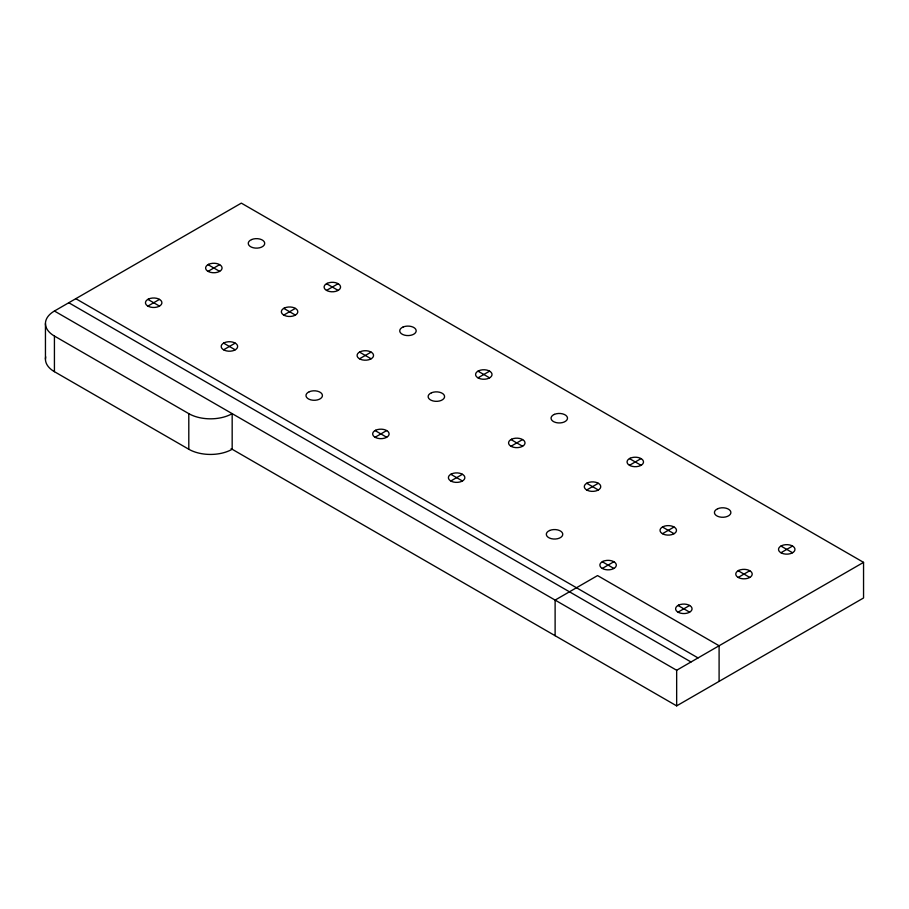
<?xml version="1.0" encoding="UTF-8"?>
<svg xmlns="http://www.w3.org/2000/svg" width="909" height="909" viewBox="0 0 909 909"><rect width="100%" height="100%" fill="white"/><g stroke="black" fill="none" stroke-linecap="round" stroke-linejoin="round"><path stroke-width="1.36" d="M54.426 336.057L188.799 413.64A30.667 17.703 0 0 0 232.17 413.64L232.17 449.251A30.667 17.703 0 0 1 188.799 449.251L54.426 371.679L54.426 336.057A30.667 17.703 0 0 1 54.426 311.026L241.328 203.127L863.55 562.364L863.55 597.974L676.66 705.873L231.136 448.66M147.917 306.072L159.45 299.413M208.07 271.337L219.614 264.678M223.648 349.795L235.181 343.136M283.813 315.059L295.345 308.401M326.558 290.38L338.103 283.722M359.544 358.782L371.088 352.124M375.122 437.24L386.655 430.582M478.032 377.826L489.576 371.167M450.853 480.975L462.397 474.305M511.017 446.239L522.55 439.581M586.748 489.962L598.292 483.304M629.505 465.283L641.038 458.613M602.326 568.42L613.859 561.762M662.491 533.685L674.024 527.027M678.057 612.143L689.601 605.485M738.222 577.42L749.766 570.75M780.979 552.729L792.512 546.07M54.426 311.026L676.66 670.263L863.55 562.364M326.558 283.722L338.103 290.38M478.032 371.167L489.576 377.826M629.505 458.613L641.038 465.283M780.979 546.07L792.512 552.729M208.07 264.678L219.614 271.337M283.813 308.401L295.345 315.059M359.544 352.124L371.088 358.782M511.017 439.581L522.55 446.239M586.748 483.304L598.292 489.962M662.491 527.027L674.024 533.685M738.222 570.75L749.766 577.42M147.917 299.413L159.45 306.072M223.648 343.136L235.181 349.795M375.122 430.582L386.655 437.24M450.853 474.305L462.397 480.975M602.326 561.762L613.859 568.42M678.057 605.485L689.601 612.143M75.811 298.686L698.032 657.923M68.789 302.742L691.01 661.979M719.099 681.375L719.099 645.754L597.554 575.579L555.115 600.088L555.115 635.709M676.66 670.263L676.66 705.873M188.799 413.64L188.799 449.251M45.45 323.547L45.45 359.157M54.426 371.679A30.667 17.703 0 0 1 45.711 356.851M148.542 299.027L147.053 299.925A8.226 4.75 0 0 0 147.258 305.708L148.803 306.56A8.226 4.75 0 0 0 158.814 306.447L160.302 305.56A8.226 4.75 0 0 0 160.109 299.777L158.564 298.913A8.226 4.75 0 0 0 148.542 299.027M208.706 264.292L207.218 265.189A8.226 4.75 0 0 0 207.411 270.973L208.968 271.825A8.226 4.75 0 0 0 218.978 271.711L220.467 270.825A8.226 4.75 0 0 0 220.273 265.042L218.728 264.178A8.226 4.75 0 0 0 208.706 264.292M224.284 342.75L222.796 343.647A8.226 4.75 0 0 0 222.989 349.431L224.534 350.283A8.226 4.75 0 0 0 234.556 350.181L236.045 349.283A8.226 4.75 0 0 0 235.84 343.5L234.295 342.636A8.226 4.75 0 0 0 224.284 342.75M284.437 308.015L282.949 308.912A8.226 4.75 0 0 0 283.154 314.696L284.699 315.559A8.226 4.75 0 0 0 294.709 315.446L296.198 314.548A8.226 4.75 0 0 0 296.004 308.765L294.459 307.901A8.226 4.75 0 0 0 284.437 308.015M327.195 283.335L325.706 284.233A8.226 4.75 0 0 0 325.899 290.016L327.456 290.869A8.226 4.75 0 0 0 337.466 290.755L338.955 289.869A8.226 4.75 0 0 0 338.762 284.085L337.216 283.222A8.226 4.75 0 0 0 327.195 283.335M360.18 351.749L358.691 352.635A8.226 4.75 0 0 0 358.885 358.419L360.43 359.282A8.226 4.75 0 0 0 370.452 359.169L371.94 358.271A8.226 4.75 0 0 0 371.747 352.487L370.19 351.635A8.226 4.75 0 0 0 360.18 351.749M375.758 430.207L374.269 431.093A8.226 4.75 0 0 0 374.463 436.877L376.008 437.74A8.226 4.75 0 0 0 386.018 437.627L387.507 436.729A8.226 4.75 0 0 0 387.314 430.946L385.768 430.093A8.226 4.75 0 0 0 375.758 430.207M478.668 370.781L477.18 371.679A8.226 4.75 0 0 0 477.373 377.462L478.918 378.326A8.226 4.75 0 0 0 488.94 378.212L490.428 377.315A8.226 4.75 0 0 0 490.235 371.531L488.678 370.679A8.226 4.75 0 0 0 478.668 370.781M451.489 473.93L450 474.828A8.226 4.75 0 0 0 450.194 480.611L451.739 481.463A8.226 4.75 0 0 0 461.761 481.35L463.249 480.463A8.226 4.75 0 0 0 463.056 474.68L461.499 473.816A8.226 4.75 0 0 0 451.489 473.93M511.653 439.195L510.165 440.092A8.226 4.75 0 0 0 510.358 445.876L511.903 446.728A8.226 4.75 0 0 0 521.925 446.614L523.414 445.728A8.226 4.75 0 0 0 523.209 439.945L521.664 439.081A8.226 4.75 0 0 0 511.653 439.195M587.384 482.918L585.896 483.815A8.226 4.75 0 0 0 586.089 489.599L587.646 490.462A8.226 4.75 0 0 0 597.656 490.349L599.145 489.451A8.226 4.75 0 0 0 598.951 483.668L597.406 482.804A8.226 4.75 0 0 0 587.384 482.918M630.142 458.238L628.653 459.136A8.226 4.75 0 0 0 628.846 464.908L630.391 465.772A8.226 4.75 0 0 0 640.413 465.658L641.902 464.772A8.226 4.75 0 0 0 641.697 458.988L640.152 458.125A8.226 4.75 0 0 0 630.142 458.238M602.962 561.376L601.474 562.273A8.226 4.75 0 0 0 601.667 568.057L603.212 568.92A8.226 4.75 0 0 0 613.234 568.807L614.723 567.909A8.226 4.75 0 0 0 614.518 562.126L612.973 561.273A8.226 4.75 0 0 0 602.962 561.376M663.115 526.652L661.627 527.538A8.226 4.75 0 0 0 661.832 533.322L663.377 534.185A8.226 4.75 0 0 0 673.387 534.072L674.876 533.174A8.226 4.75 0 0 0 674.683 527.39L673.137 526.538A8.226 4.75 0 0 0 663.115 526.652M678.693 605.11L677.205 605.996A8.226 4.75 0 0 0 677.398 611.78L678.955 612.643A8.226 4.75 0 0 0 688.965 612.53L690.454 611.632A8.226 4.75 0 0 0 690.261 605.849L688.715 604.996A8.226 4.75 0 0 0 678.693 605.11M738.858 570.375L737.369 571.261A8.226 4.75 0 0 0 737.563 577.045L739.108 577.908A8.226 4.75 0 0 0 749.13 577.794L750.618 576.897A8.226 4.75 0 0 0 750.425 571.125L748.868 570.261A8.226 4.75 0 0 0 738.858 570.375M781.615 545.684L780.127 546.582A8.226 4.75 0 0 0 780.32 552.365L781.865 553.229A8.226 4.75 0 0 0 791.875 553.115L793.364 552.217A8.226 4.75 0 0 0 793.171 546.434L791.625 545.57A8.226 4.75 0 0 0 781.615 545.684M251.6 239.567L250.055 240.419A8.226 4.75 0 0 0 249.861 246.203L251.35 247.1A8.226 4.75 0 0 0 261.372 247.214L262.917 246.35A8.226 4.75 0 0 0 263.11 240.567L261.622 239.669A8.226 4.75 0 0 0 251.6 239.567M403.073 327.013L401.528 327.876A8.226 4.75 0 0 0 401.335 333.66L402.823 334.546A8.226 4.75 0 0 0 412.834 334.66L414.39 333.796A8.226 4.75 0 0 0 414.584 328.013L413.095 327.126A8.226 4.75 0 0 0 403.073 327.013M309.321 391.722L307.776 392.574A8.226 4.75 0 0 0 307.583 398.358L309.071 399.256A8.226 4.75 0 0 0 319.082 399.369L320.638 398.506A8.226 4.75 0 0 0 320.82 392.722L319.332 391.836A8.226 4.75 0 0 0 309.321 391.722M431.48 392.779L429.923 393.642A8.226 4.75 0 0 0 429.73 399.415L431.23 400.312A8.226 4.75 0 0 0 441.24 400.426L442.785 399.562A8.226 4.75 0 0 0 442.978 393.779L441.49 392.893A8.226 4.75 0 0 0 431.48 392.779M554.388 414.379L552.842 415.231A8.226 4.75 0 0 0 552.649 421.015L554.138 421.912A8.226 4.75 0 0 0 564.159 422.026L565.705 421.162A8.226 4.75 0 0 0 565.898 415.379L564.409 414.493A8.226 4.75 0 0 0 554.388 414.379M549.661 530.481L548.116 531.333A8.226 4.75 0 0 0 547.922 537.117L549.411 538.014A8.226 4.75 0 0 0 559.421 538.128L560.967 537.264A8.226 4.75 0 0 0 561.16 531.481L559.671 530.595A8.226 4.75 0 0 0 549.661 530.481M717.769 508.699L716.224 509.563A8.226 4.75 0 0 0 716.031 515.346L717.519 516.244A8.226 4.75 0 0 0 727.541 516.346L729.086 515.494A8.226 4.75 0 0 0 729.279 509.71L727.791 508.813A8.226 4.75 0 0 0 717.769 508.699"/></g></svg>
